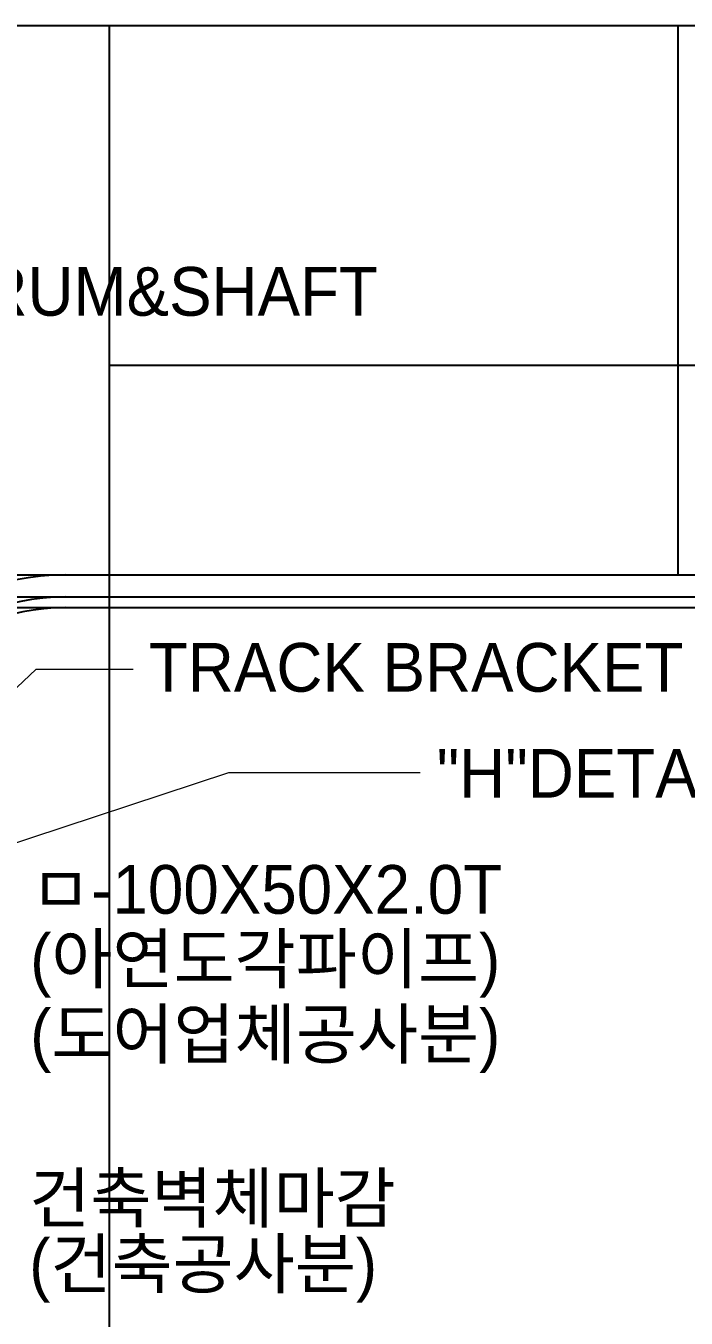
# Model space of a CAD drawing. Header units: millimetres. Extents: x 909 to 159266, y 137 to 21462.
# Drawn here: x 42851 to 43934, y 11241 to 13359 of the extents above; entities that cross this region are included whole.
import ezdxf

# ---------------------------------------------------------------- set-up
doc = ezdxf.new("R2010")
doc.units = ezdxf.units.MM
doc.header["$LTSCALE"] = 50
doc.header["$MEASUREMENT"] = 0
doc.layers.add('OHD Track', color=4, linetype='Continuous')
doc.layers.add('주단면도-2$0$주단면도-1$0$A-ST-CONC', color=2, linetype='Continuous')
doc.layers.add('주단면도-2$0$A-ELEV-LIN2', color=7, linetype='Continuous', lineweight=25)
doc.styles.get("Standard").update_dxf_attribs({"font": 'NanumGothicBold.ttf'})
doc.styles.add('헤드라인', font='')
doc.styles.get('헤드라인').set_extended_font_data('HY울릉도M')
doc.dimstyles.new('ISO-25', dxfattribs={"dimtxt": 2.5, "dimasz": 2.5, "dimexe": 1.25, "dimexo": 0.625, "dimtad": 1, "dimtxsty": 'Standard', "dimcen": 2.5, "dimadec": 0, "dimazin": 0, "dimtfac": 1, "dimtmove": 0, "dimatfit": 3, "dimfxl": 1, "dimarcsym": 0})

# ---------------------------------------------------------------- blocks, each defined once
blk = doc.blocks.new('OHD3 단면')
at = {"layer": 'OHD Track'}
for p, q in [((1582.9, 675, 0), (1582.9, 1575, 0)), ((50, 675, 0), (2150, 675, 0)), ((50, 639, 0), (2150, 639, 0)), ((50, 621.5, 0), (2150, 621.5, 0))]:
    blk.add_line(p, q, dxfattribs=at)
for radius in [400, 364, 346.5]:
    blk.add_arc((578.5, 275, 0), radius, 90, 180, dxfattribs=at)

msp = doc.modelspace()

# ---------------------------------------------------------------- linework, layer by layer
at = {"layer": '주단면도-2$0$A-ELEV-LIN2'}
for p, q in [((42987.9, 13359.4), (42987.9, 9359.4)), ((42987.9, 12803.4), (45222, 12803.4))]:
    msp.add_line(p, q, dxfattribs=at)
at = {"layer": '주단면도-2$0$주단면도-1$0$A-ST-CONC'}
msp.add_line((45222, 13359.4), (41707.9, 13359.4), dxfattribs=at)

# ---------------------------------------------------------------- block references
msp.add_blockref('OHD3 단면', (42337.9, 11784.4))

# ---------------------------------------------------------------- texts
at = {"color": 3, "style": '헤드라인'}
for s, height, p in [('DRUM&SHAFT', 79.83, (42703.5, 12884.3)), ('TRACK BRACKET', 79.834, (43053.4, 12268.1)), ('"H"DETAIL', 79.83, (43525, 12094.5)), ('ㅁ-100X50X2.0T', 79.834, (42858.6, 11904.2)), ('(아연도각파이프)', 79.83, (42858.6, 11790.6)), ('(도어업체공사분)', 79.83, (42858.6, 11667.2)), ('건축벽체마감', 79.83, (42857, 11398.5)), ('(건축공사분)', 79.83, (42857, 11290.7))]:
    msp.add_text(s, height=height, dxfattribs=at).set_placement(p)

# ---------------------------------------------------------------- leaders
for points in [[(42469.6, 11929.2), (42868.2, 12305), (43027.5, 12305)], [(42724.8, 11984.2), (43184.3, 12135.6), (43497.8, 12135.6)]]:
    msp.add_leader(points, dimstyle='ISO-25', override={"dimasz": 50, "dimtad": 0, "dimclrd": 1, "dimlwd": 9})

doc.saveas('drawing.dxf')
